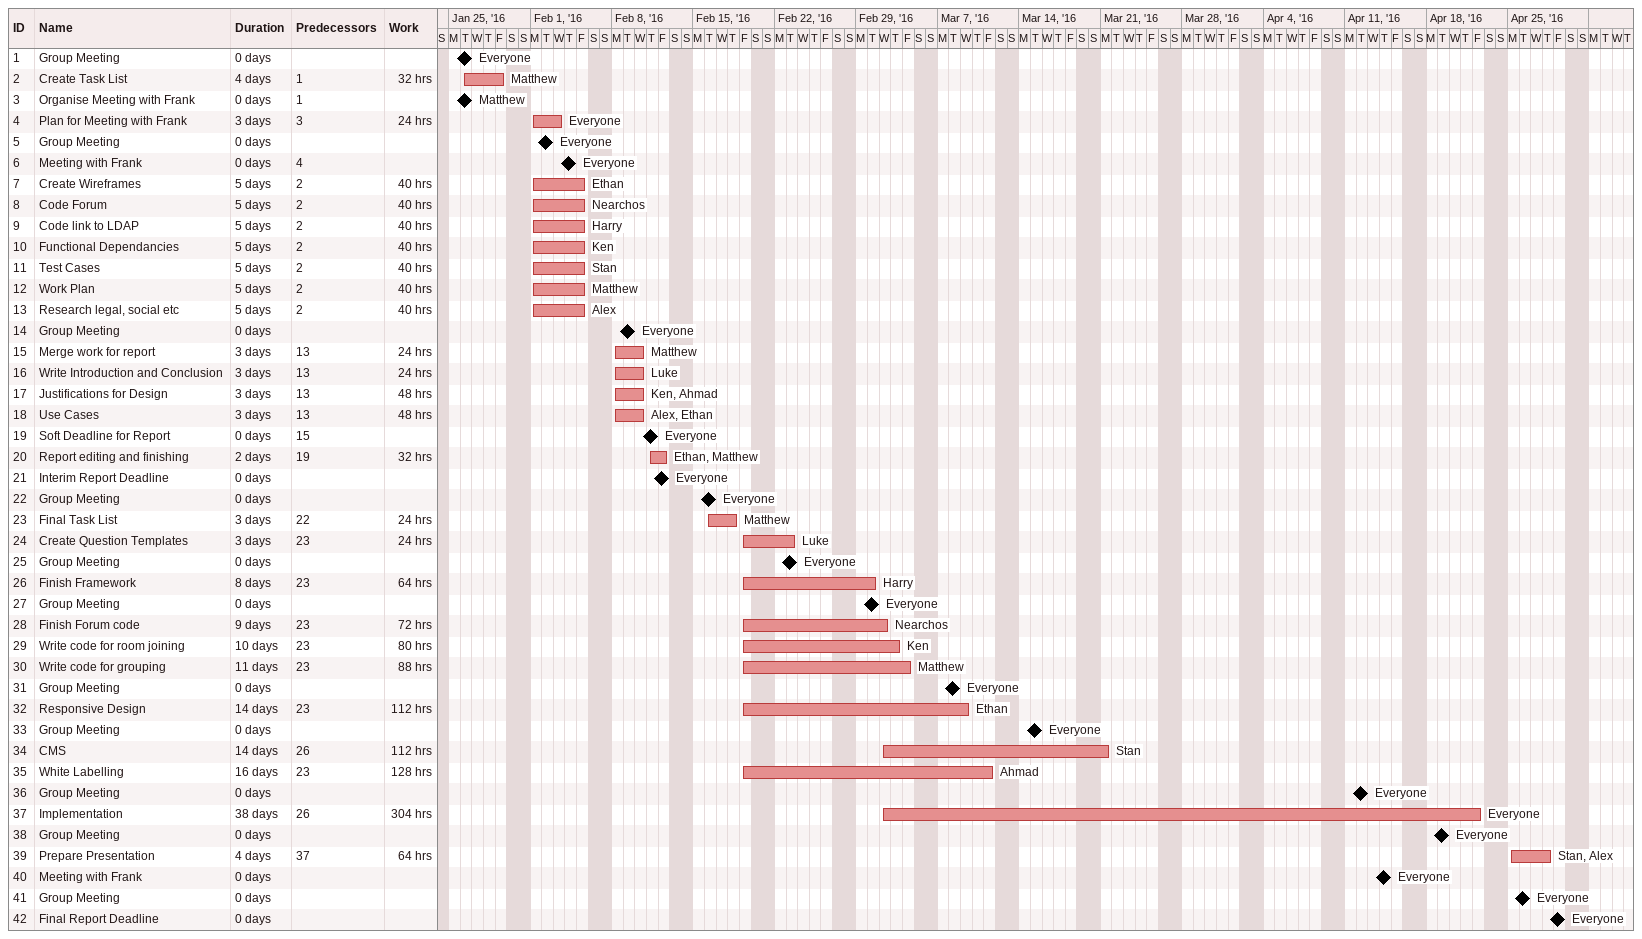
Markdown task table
| ID | Task | Duration | Start | Finish | Predecessors | Resources | Work (h) |
|---|---|---|---|---|---|---|---|
| 1 | Group Meeting | 0d | 2016-01-26 | 2016-01-26 |  | Everyone |  |
| 2 | Create Task List | 4d | 2016-01-26 | 2016-01-29 | 1 | Matthew | 32 |
| 3 | Organise Meeting with Frank | 0d | 2016-01-26 | 2016-01-26 | 1 | Matthew |  |
| 4 | Plan for Meeting with Frank | 3d | 2016-02-01 | 2016-02-03 | 3 | Everyone | 24 |
| 5 | Group Meeting | 0d | 2016-02-02 | 2016-02-02 |  | Everyone |  |
| 6 | Meeting with Frank | 0d | 2016-02-04 | 2016-02-04 | 4 | Everyone |  |
| 7 | Create Wireframes | 5d | 2016-02-01 | 2016-02-05 | 2 | Ethan | 40 |
| 8 | Code Forum | 5d | 2016-02-01 | 2016-02-05 | 2 | Nearchos | 40 |
| 9 | Code link to LDAP | 5d | 2016-02-01 | 2016-02-05 | 2 | Harry | 40 |
| 10 | Functional Dependancies | 5d | 2016-02-01 | 2016-02-05 | 2 | Ken | 40 |
| 11 | Test Cases | 5d | 2016-02-01 | 2016-02-05 | 2 | Stan | 40 |
| 12 | Work Plan | 5d | 2016-02-01 | 2016-02-05 | 2 | Matthew | 40 |
| 13 | Research legal, social etc | 5d | 2016-02-01 | 2016-02-05 | 2 | Alex | 40 |
| 14 | Group Meeting | 0d | 2016-02-09 | 2016-02-09 |  | Everyone |  |
| 15 | Merge work for report | 3d | 2016-02-08 | 2016-02-10 | 13 | Matthew | 24 |
| 16 | Write Introduction and Conclusion | 3d | 2016-02-08 | 2016-02-10 | 13 | Luke | 24 |
| 17 | Justifications for Design | 3d | 2016-02-08 | 2016-02-10 | 13 | Ken, Ahmad | 48 |
| 18 | Use Cases | 3d | 2016-02-08 | 2016-02-10 | 13 | Alex, Ethan | 48 |
| 19 | Soft Deadline for Report | 0d | 2016-02-11 | 2016-02-11 | 15 | Everyone |  |
| 20 | Report editing and finishing | 2d | 2016-02-11 | 2016-02-12 | 19 | Ethan, Matthew | 32 |
| 21 | Interim Report Deadline | 0d | 2016-02-12 | 2016-02-12 |  | Everyone |  |
| 22 | Group Meeting | 0d | 2016-02-16 | 2016-02-16 |  | Everyone |  |
| 23 | Final Task List | 3d | 2016-02-16 | 2016-02-18 | 22 | Matthew | 24 |
| 24 | Create Question Templates | 3d | 2016-02-19 | 2016-02-23 | 23 | Luke | 24 |
| 25 | Group Meeting | 0d | 2016-02-23 | 2016-02-23 |  | Everyone |  |
| 26 | Finish Framework | 8d | 2016-02-19 | 2016-03-01 | 23 | Harry | 64 |
| 27 | Group Meeting | 0d | 2016-03-01 | 2016-03-01 |  | Everyone |  |
| 28 | Finish Forum code | 9d | 2016-02-19 | 2016-03-02 | 23 | Nearchos | 72 |
| 29 | Write code for room joining | 10d | 2016-02-19 | 2016-03-03 | 23 | Ken | 80 |
| 30 | Write code for grouping | 11d | 2016-02-19 | 2016-03-04 | 23 | Matthew | 88 |
| 31 | Group Meeting | 0d | 2016-03-08 | 2016-03-08 |  | Everyone |  |
| 32 | Responsive Design | 14d | 2016-02-19 | 2016-03-09 | 23 | Ethan | 112 |
| 33 | Group Meeting | 0d | 2016-03-15 | 2016-03-15 |  | Everyone |  |
| 34 | CMS | 14d | 2016-03-02 | 2016-03-21 | 26 | Stan | 112 |
| 35 | White Labelling | 16d | 2016-02-19 | 2016-03-11 | 23 | Ahmad | 128 |
| 36 | Group Meeting | 0d | 2016-04-12 | 2016-04-12 |  | Everyone |  |
| 37 | Implementation | 38d | 2016-03-02 | 2016-04-22 | 26 | Everyone | 304 |
| 38 | Group Meeting | 0d | 2016-04-19 | 2016-04-19 |  | Everyone |  |
| 39 | Prepare Presentation | 4d | 2016-04-25 | 2016-04-28 | 37 | Stan, Alex | 64 |
| 40 | Meeting with Frank | 0d | 2016-04-14 | 2016-04-14 |  | Everyone |  |
| 41 | Group Meeting | 0d | 2016-04-26 | 2016-04-26 |  | Everyone |  |
| 42 | Final Report Deadline | 0d | 2016-04-29 | 2016-04-29 |  | Everyone |  |
